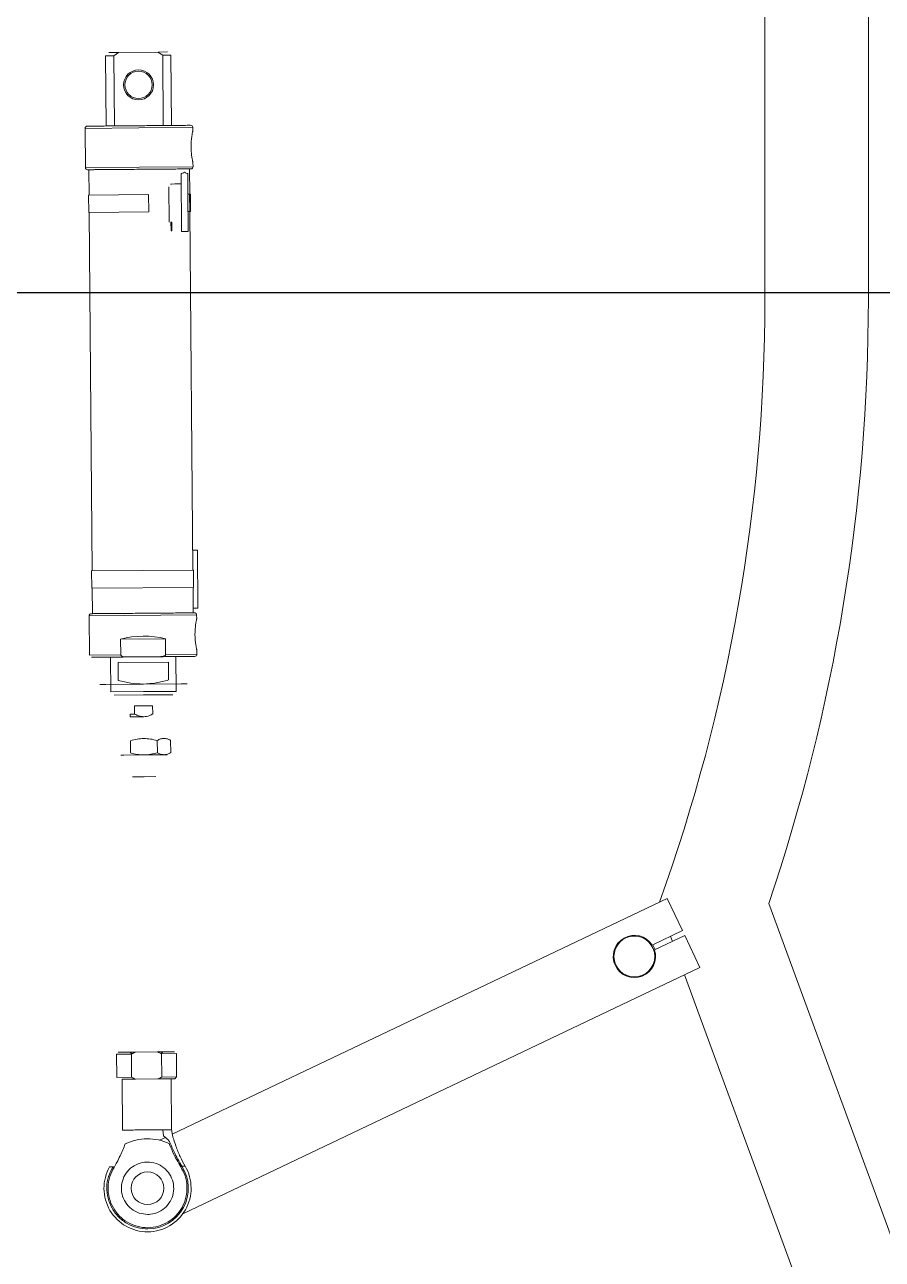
# Model space of a CAD drawing. Extents: x -2187 to 96136, y -11110 to 52208.
# Drawn here: x 43078.3 to 43393.2, y 19308.3 to 19761.6 of the extents above; entities that cross this region are included whole.
import ezdxf

# ---------------------------------------------------------------- set-up
doc = ezdxf.new("R2010")
doc.units = 0
doc.header["$LTSCALE"] = 1000
doc.header["$MEASUREMENT"] = 0
doc.linetypes.add('DOTE', pattern=[2.42, 2, -0.2, 0.02, -0.2])
doc.layers.add('DOTE', color=14, linetype='DOTE')

msp = doc.modelspace()

# ---------------------------------------------------------------- linework, layer by layer
at = {"color": 7, "linetype": 'Continuous', "lineweight": 15}
for p, q in [((43350.097, 19660.806), (43350.097, 20174.336)), ((43388.097, 20174.336), (43388.097, 19660.806)), ((43111.065, 19750.226), (43108.009, 19750.201)), ((43108.009, 19750.201), (43108.219, 19724.429)), ((43112.784, 19751.467), (43109.226, 19751.438)), ((43111.065, 19750.226), (43112.784, 19751.467)), ((43111.275, 19724.454), (43111.065, 19750.226)), ((43112.784, 19751.467), (43127.214, 19751.585)), ((43127.214, 19751.585), (43130.772, 19751.614)), ((43127.214, 19751.585), (43128.953, 19750.372)), ((43132.009, 19750.397), (43128.953, 19750.372)), ((43128.953, 19750.372), (43129.163, 19724.6)), ((43132.218, 19724.625), (43132.009, 19750.397)), ((43100.476, 19723.566), (43100.593, 19709.167)), ((43139.986, 19722.471), (43139.975, 19723.888)), ((43120.349, 19708.527), (43101.85, 19708.377)), ((43101.85, 19708.377), (43101.926, 19699.052)), ((43138.849, 19708.678), (43120.349, 19708.527)), ((43138.924, 19699.353), (43138.849, 19708.678)), ((43140.092, 19709.488), (43140.08, 19710.905)), ((43135.916, 19685.653), (43135.742, 19706.946)), ((43138.192, 19701.312), (43138.146, 19706.965)), ((43131.174, 19702.115), (43131.28, 19689.116)), ((43132.167, 19703.123), (43131.874, 19703.121)), ((43133.44, 19703.134), (43132.167, 19703.123)), ((43135.773, 19703.153), (43133.44, 19703.134)), ((43138.319, 19703.174), (43138.177, 19703.172)), ((43138.204, 19699.833), (43138.192, 19701.312)), ((43138.32, 19685.673), (43138.204, 19699.833)), ((43138.817, 19699.353), (43138.208, 19699.348)), ((43139.124, 19699.355), (43138.817, 19699.353)), ((43138.817, 19699.353), (43138.869, 19693.003)), ((43139.176, 19693.005), (43139.124, 19699.355)), ((43123.801, 19699.23), (43101.726, 19699.05)), ((43101.726, 19699.05), (43101.777, 19692.701)), ((43123.852, 19692.88), (43123.801, 19699.23)), ((43101.777, 19692.701), (43123.852, 19692.88)), ((43101.977, 19692.702), (43103.05, 19561.057)), ((43138.869, 19693.003), (43138.26, 19692.998)), ((43138.869, 19693.003), (43139.176, 19693.005)), ((43140.048, 19561.358), (43138.976, 19693.004)), ((43131.988, 19689.122), (43132.281, 19689.124)), ((43131.988, 19689.122), (43132.011, 19686.336)), ((43132.307, 19685.924), (43132.131, 19685.923)), ((43132.281, 19689.124), (43132.307, 19685.924)), ((43135.916, 19685.653), (43138.32, 19685.673)), ((43141.747, 19568.697), (43139.989, 19568.683)), ((43141.921, 19547.405), (43141.747, 19568.697)), ((43140.248, 19561.36), (43102.85, 19561.055)), ((43102.85, 19561.055), (43102.901, 19554.705)), ((43140.3, 19555.01), (43140.248, 19561.36)), ((43102.901, 19554.705), (43140.3, 19555.01)), ((43103.101, 19554.707), (43103.177, 19545.382)), ((43140.176, 19545.683), (43140.1, 19555.008)), ((43103.177, 19545.382), (43121.677, 19545.533)), ((43121.677, 19545.533), (43140.176, 19545.683)), ((43140.162, 19547.391), (43141.921, 19547.405)), ((43101.934, 19544.572), (43102.051, 19530.172)), ((43141.444, 19543.477), (43141.433, 19544.894)), ((43113.516, 19536.027), (43129.991, 19536.161)), ((43129.991, 19536.161), (43130.038, 19530.4)), ((43113.563, 19530.266), (43113.516, 19536.027)), ((43141.55, 19530.494), (43141.538, 19531.911)), ((43102.051, 19530.172), (43113.563, 19530.266)), ((43109.807, 19529.436), (43109.911, 19516.663)), ((43112.586, 19527.458), (43131.061, 19527.609)), ((43112.64, 19520.887), (43112.586, 19527.458)), ((43127.881, 19529.583), (43115.733, 19529.484)), ((43131.114, 19521.038), (43131.061, 19527.609)), ((43133.911, 19516.858), (43133.807, 19529.631)), ((43105.889, 19519.403), (43108.033, 19519.421)), ((43108.033, 19519.421), (43121.889, 19519.534)), ((43121.889, 19519.534), (43135.744, 19519.647)), ((43135.744, 19519.647), (43137.888, 19519.664)), ((43109.911, 19516.663), (43121.911, 19516.761)), ((43111.148, 19515.446), (43121.921, 19515.534)), ((43121.911, 19516.761), (43133.911, 19516.858)), ((43121.921, 19515.534), (43132.694, 19515.622)), ((43118.637, 19511.507), (43125.27, 19511.561)), ((43118.662, 19508.507), (43118.637, 19511.507)), ((43125.27, 19511.561), (43125.295, 19508.561)), ((43116.978, 19508.493), (43118.662, 19508.507)), ((43116.986, 19507.493), (43121.986, 19507.534)), ((43117.187, 19494.254), (43117.15, 19498.735)), ((43127.001, 19494.334), (43126.965, 19498.815)), ((43131.872, 19498.855), (43131.909, 19494.374)), ((43113.601, 19493.465), (43114.739, 19493.475)), ((43114.739, 19493.475), (43122.1, 19493.535)), ((43122.1, 19493.535), (43129.461, 19493.594)), ((43129.461, 19493.594), (43130.6, 19493.604)), ((43117.933, 19485.5), (43122.165, 19485.535)), ((43122.165, 19485.535), (43126.398, 19485.569)), ((43132.437, 19354.242), (43314.221, 19440.763)), ((43314.221, 19440.763), (43319.808, 19429.025)), ((43351.49, 19438.994), (43428.54, 19229.348)), ((43319.808, 19429.025), (43308.688, 19423.732)), ((43309.548, 19421.926), (43320.668, 19427.219)), ((43316.127, 19425.058), (43315.434, 19426.943)), ((43320.668, 19427.219), (43326.254, 19415.48)), ((43326.254, 19415.48), (43136.348, 19325.094)), ((43380.109, 19250.967), (43320.631, 19412.804)), ((43117.449, 19383.712), (43111.995, 19383.668)), ((43111.995, 19383.668), (43112.064, 19375.118)), ((43112.664, 19384.348), (43118.945, 19384.399)), ((43116.989, 19384.383), (43117.598, 19383.785)), ((43117.519, 19375.162), (43117.449, 19383.712)), ((43118.945, 19384.399), (43127.033, 19384.465)), ((43127.033, 19384.465), (43133.314, 19384.516)), ((43128.39, 19383.873), (43128.989, 19384.481)), ((43133.994, 19383.847), (43128.539, 19383.802)), ((43128.539, 19383.802), (43128.609, 19375.253)), ((43134.064, 19375.297), (43133.994, 19383.847)), ((43117.519, 19375.162), (43112.064, 19375.118)), ((43118.976, 19374.499), (43114.045, 19374.459)), ((43114.045, 19374.459), (43114.197, 19355.784)), ((43127.114, 19374.566), (43119.025, 19374.5)), ((43133.394, 19374.617), (43127.114, 19374.566)), ((43134.064, 19375.297), (43128.609, 19375.253)), ((43132.248, 19355.784), (43132.094, 19374.606)), ((43133.394, 19374.617), (43134.064, 19375.297)), ((43129.023, 19355.906), (43129.313, 19353.678)), ((43127.806, 19352.038), (43129.96, 19353.063)), ((43129.313, 19353.678), (43131.042, 19352.033))]:
    msp.add_line(p, q, dxfattribs=at)
at = {"color": 8, "linetype": 'Continuous', "lineweight": 15}
for p, q in [((43120.225, 19723.727), (43100.476, 19723.566)), ((43139.975, 19723.888), (43120.225, 19723.727)), ((43140.092, 19709.488), (43100.593, 19709.167)), ((43101.934, 19544.572), (43141.433, 19544.894)), ((43130.038, 19530.4), (43141.55, 19530.494))]:
    msp.add_line(p, q, dxfattribs=at)
at = {"color": 7, "linetype": 'Continuous', "lineweight": 15, "flags": 128}
msp.add_lwpolyline([(43309.776, 19422.035), (43309.37, 19423.033), (43308.916, 19423.84)], dxfattribs=at)
at = {"color": 7, "linetype": 'Continuous', "lineweight": 15}
for centre, radius in [((43120.097, 19739.526), 5.5), ((43120.097, 19739.526), 5), ((43302.179, 19419.526), 7.5), ((43123.396, 19334.434), 6)]:
    msp.add_circle(centre, radius, dxfattribs=at)
for centre, radius, start, end in [((43101.276, 19723.573), 0.8, 90.46666, 180.46666), ((43139.175, 19723.881), 0.8, 0.46666, 90.46666), ((43101.393, 19709.173), 0.8, 180.46666, 270.46666), ((43139.292, 19709.482), 0.8, 270.46666, 0.46666), ((42697.774, 19660.806), 652.323, 340.159815, 0), ((42697.774, 19660.806), 690.323, 341.257465, 0), ((43102.734, 19544.578), 0.8, 90.46666, 180.46666), ((43140.633, 19544.887), 0.8, 0.46666, 90.46666), ((43140.75, 19530.488), 0.8, 270.46666, 0.46666), ((43302.179, 19419.526), 7.75, 32.86598, 18.03863), ((43123.396, 19334.434), 16, 150.4632, 270.46666), ((43123.396, 19334.434), 14.959, 270.46666, 32.79639), ((43123.396, 19334.434), 16, 270.46666, 30.46303)]:
    msp.add_arc(centre, radius, start, end, dxfattribs=at)
for centre, major_axis, ratio, start_param, end_param in [((43136.93, 19708.655), (1.558, 1.583), 0.4142136, 3.5342917, 4.3196899), ((43136.93, 19708.655), (-1.583, 1.558), 0.4142136, 1.9634954, 2.7488936), ((43133.016, 19685.637), (-0.931, 0.916), 0.4142136, 0.3926991, 0.8808459), ((43121.838, 19525.731), (19.749, 0.161), 0.5773503, 1.1405445, 2.0010481)]:
    msp.add_ellipse(centre, major_axis=major_axis, ratio=ratio, start_param=start_param, end_param=end_param, dxfattribs=at)
for points, knots in [([(43120.219, 19724.527), (43119.063, 19724.517), (43116.682, 19724.498), (43113.151, 19724.469), (43109.754, 19724.442), (43106.725, 19724.417), (43104.26, 19724.397), (43102.512, 19724.383), (43101.458, 19724.374), (43101.331, 19724.373), (43101.269, 19724.373)], [0, 0, 0, 0, 0.11651603, 0.24001133, 0.36864081, 0.5, 0.63135919, 0.75998867, 0.88348397, 1, 1, 1, 1]), ([(43139.131, 19724.681), (43139.116, 19724.681), (43139.082, 19724.681), (43138.479, 19724.676), (43137.449, 19724.667), (43135.952, 19724.655), (43134.003, 19724.639), (43131.649, 19724.62), (43128.981, 19724.598), (43126.113, 19724.575), (43123.169, 19724.551), (43121.189, 19724.535), (43120.219, 19724.527)], [0, 0, 0, 0, 0.082199, 0.18002668, 0.27785436, 0.37957724, 0.48407334, 0.59001334, 0.69595334, 0.80044944, 0.90217232, 1, 1, 1, 1]), ([(43140.08, 19710.905), (43140.077, 19710.921), (43140.069, 19710.953), (43140.013, 19711.197), (43139.936, 19711.547), (43139.845, 19711.99), (43139.742, 19712.544), (43139.631, 19713.223), (43139.524, 19714.013), (43139.434, 19714.915), (43139.373, 19715.896), (43139.353, 19716.928), (43139.377, 19717.972), (43139.444, 19718.98), (43139.545, 19719.931), (43139.663, 19720.764), (43139.784, 19721.47), (43139.884, 19721.988), (43139.955, 19722.326), (43139.983, 19722.458), (43139.986, 19722.468), (43139.986, 19722.471)], [0, 0, 0, 0, 0.0495852, 0.1011233, 0.1443251, 0.1885543, 0.2364877, 0.2855178, 0.3396199, 0.395049, 0.4538463, 0.5142545, 0.5746868, 0.6368766, 0.6971355, 0.7592926, 0.8167922, 0.8764217, 0.9269966, 0.9795116, 1, 1, 1, 1]), ([(43141.538, 19531.911), (43141.535, 19531.927), (43141.527, 19531.959), (43141.471, 19532.203), (43141.394, 19532.553), (43141.303, 19532.996), (43141.199, 19533.55), (43141.089, 19534.229), (43140.982, 19535.019), (43140.891, 19535.921), (43140.831, 19536.902), (43140.81, 19537.933), (43140.835, 19538.978), (43140.902, 19539.986), (43141.003, 19540.936), (43141.121, 19541.77), (43141.241, 19542.476), (43141.342, 19542.994), (43141.413, 19543.332), (43141.441, 19543.464), (43141.444, 19543.474), (43141.444, 19543.477)], [0, 0, 0, 0, 0.0495852, 0.1011233, 0.1443251, 0.1885543, 0.2364877, 0.2855178, 0.3396199, 0.395049, 0.4538463, 0.5142545, 0.5746868, 0.6368766, 0.6971355, 0.7592926, 0.8167922, 0.8764217, 0.9269966, 0.9795116, 1, 1, 1, 1]), ([(43102.858, 19529.379), (43102.858, 19529.379), (43102.788, 19529.378), (43103.034, 19529.38), (43103.647, 19529.385), (43104.779, 19529.395), (43106.343, 19529.407), (43108.305, 19529.423), (43110.584, 19529.442), (43113.066, 19529.462), (43114.855, 19529.477), (43115.733, 19529.484)], [0, 0, 0, 0, 0.00002246, 0.11970581, 0.24383064, 0.37110366, 0.50001123, 0.6289188, 0.75619181, 0.88031665, 1, 1, 1, 1]), ([(43115.733, 19529.484), (43115.182, 19529.499), (43114.542, 19529.516), (43113.891, 19529.817), (43113.708, 19529.951), (43113.597, 19530.1), (43113.565, 19530.203), (43113.563, 19530.259), (43113.563, 19530.266)], [0, 0, 0, 0, 0.6591965, 0.7657546, 0.8729061, 0.9315339, 0.9907414, 1, 1, 1, 1]), ([(43130.038, 19530.4), (43130.034, 19530.359), (43130.024, 19530.268), (43129.93, 19530.118), (43129.705, 19529.925), (43129.253, 19529.735), (43128.614, 19529.608), (43128.128, 19529.591), (43127.881, 19529.583)], [0, 0, 0, 0, 0.0496942, 0.1110188, 0.2094807, 0.4076143, 0.6997752, 1, 1, 1, 1]), ([(43127.881, 19529.583), (43128.759, 19529.59), (43130.548, 19529.605), (43133.031, 19529.625), (43135.309, 19529.643), (43137.271, 19529.659), (43138.839, 19529.672), (43139.952, 19529.681), (43140.633, 19529.687), (43140.716, 19529.687), (43140.756, 19529.688)], [0, 0, 0, 0, 0.119686, 0.2438137, 0.3710895, 0.5, 0.6289105, 0.7561863, 0.880314, 1, 1, 1, 1]), ([(43121.889, 19519.534), (43120.34, 19519.593), (43117.209, 19519.713), (43114.174, 19520.493), (43112.64, 19520.887)], [0, 0, 0, 0, 0.4945107, 1, 1, 1, 1]), ([(43131.114, 19521.038), (43129.617, 19520.626), (43126.596, 19519.795), (43123.467, 19519.621), (43121.889, 19519.534)], [0, 0, 0, 0, 0.495458, 1, 1, 1, 1]), ([(43116.978, 19508.493), (43116.981, 19508.12), (43116.986, 19507.588), (43116.986, 19507.515), (43116.986, 19507.493)], [0, 0, 0, 0, 0.7011047, 1, 1, 1, 1]), ([(43121.986, 19507.534), (43121.377, 19507.595), (43120.207, 19507.712), (43119.162, 19508.249), (43118.662, 19508.507)], [0, 0, 0, 0, 0.5207167, 1, 1, 1, 1]), ([(43125.295, 19508.561), (43124.556, 19508.182), (43123.503, 19507.641), (43122.335, 19507.559), (43121.986, 19507.534)], [0, 0, 0, 0, 0.7011047, 1, 1, 1, 1]), ([(43117.15, 19498.735), (43117.946, 19498.954), (43119.551, 19499.395), (43121.213, 19499.488), (43122.051, 19499.534)], [0, 0, 0, 0, 0.495458, 1, 1, 1, 1]), ([(43122.051, 19499.534), (43122.874, 19499.503), (43124.537, 19499.439), (43126.15, 19499.025), (43126.965, 19498.815)], [0, 0, 0, 0, 0.4945107, 1, 1, 1, 1]), ([(43129.412, 19499.594), (43129.002, 19499.553), (43128.171, 19499.469), (43127.37, 19499.035), (43126.965, 19498.815)], [0, 0, 0, 0, 0.4945107, 1, 1, 1, 1]), ([(43131.872, 19498.855), (43131.472, 19499.064), (43130.664, 19499.486), (43129.832, 19499.558), (43129.412, 19499.594)], [0, 0, 0, 0, 0.495458, 1, 1, 1, 1]), ([(43122.1, 19493.535), (43121.278, 19493.566), (43119.614, 19493.63), (43118.002, 19494.044), (43117.187, 19494.254)], [0, 0, 0, 0, 0.49451073, 1, 1, 1, 1]), ([(43127.001, 19494.334), (43126.206, 19494.115), (43124.601, 19493.674), (43122.939, 19493.581), (43122.1, 19493.535)], [0, 0, 0, 0, 0.495458, 1, 1, 1, 1]), ([(43127.001, 19494.334), (43127.402, 19494.125), (43128.209, 19493.703), (43129.041, 19493.631), (43129.461, 19493.594)], [0, 0, 0, 0, 0.495458, 1, 1, 1, 1]), ([(43129.461, 19493.594), (43129.872, 19493.636), (43130.703, 19493.72), (43131.504, 19494.154), (43131.909, 19494.374)], [0, 0, 0, 0, 0.4945107, 1, 1, 1, 1]), ([(43117.449, 19383.712), (43117.694, 19383.835), (43118.185, 19384.082), (43118.691, 19384.293), (43118.945, 19384.399)], [0, 0, 0, 0, 0.49948185, 1, 1, 1, 1]), ([(43127.033, 19384.465), (43127.288, 19384.364), (43127.798, 19384.16), (43128.292, 19383.922), (43128.539, 19383.802)], [0, 0, 0, 0, 0.4994242, 1, 1, 1, 1]), ([(43119.025, 19374.5), (43118.771, 19374.601), (43118.261, 19374.805), (43117.766, 19375.043), (43117.519, 19375.162)], [0, 0, 0, 0, 0.4994242, 1, 1, 1, 1]), ([(43128.609, 19375.253), (43128.364, 19375.13), (43127.874, 19374.883), (43127.367, 19374.671), (43127.114, 19374.566)], [0, 0, 0, 0, 0.49948185, 1, 1, 1, 1]), ([(43129.023, 19355.906), (43129.499, 19355.909), (43130.451, 19355.917), (43131.463, 19355.925), (43132.104, 19355.931), (43132.318, 19355.932), (43132.104, 19355.931), (43131.463, 19355.925), (43130.451, 19355.917), (43129.499, 19355.909), (43129.023, 19355.906), (43129.023, 19355.906), (43129.023, 19355.906), (43129.023, 19355.906)], [0, 0, 0, 0, 0.125, 0.25, 0.375, 0.5, 0.625, 0.75, 0.875, 1, 1, 1, 1.0000001, 1.0000001, 1.0000001, 1.0000001]), ([(43137.185, 19342.547), (43136.572, 19343.698), (43135.302, 19346.078), (43133.977, 19349.385), (43133.031, 19352.195), (43132.439, 19354.203), (43132.303, 19355.425), (43132.246, 19355.932)], [0, 0, 0, 0, 0.2726974, 0.5638803, 0.7432889, 0.8934288, 1, 1, 1, 1]), ([(43111.087, 19342.084), (43111.446, 19342.699), (43112.248, 19344.073), (43113.285, 19346.224), (43114.306, 19348.472), (43114.909, 19349.945), (43115.21, 19350.681)], [0, 0, 0, 0, 0.2238638, 0.4999133, 0.7499572, 1, 1, 1, 1]), ([(43131.042, 19352.033), (43131.17, 19351.877), (43131.426, 19351.566), (43131.615, 19351.172), (43131.709, 19350.975)], [0, 0, 0, 0, 0.5016332, 1, 1, 1, 1]), ([(43131.317, 19350.812), (43131.741, 19349.835), (43132.613, 19347.823), (43133.996, 19344.956), (43135.074, 19343.134), (43135.578, 19342.283)], [0, 0, 0, 0, 0.3349729, 0.6892144, 1, 1, 1, 1]), ([(43131.709, 19350.975), (43132.136, 19350.006), (43133.009, 19348.026), (43134.391, 19345.187), (43135.464, 19343.387), (43135.972, 19342.537)], [0, 0, 0, 0, 0.33599404, 0.68621289, 1, 1, 1, 1]), ([(43123.518, 19319.476), (43122.186, 19319.568), (43119.524, 19319.752), (43115.801, 19321.353), (43112.617, 19323.803), (43110.196, 19327.026), (43108.706, 19330.77), (43108.273, 19334.765), (43108.846, 19338.776), (43110.076, 19341.145), (43110.691, 19342.33)], [0, 0, 0, 0, 0.1249993, 0.2499988, 0.3749985, 0.4999984, 0.6249985, 0.7499988, 0.8749993, 1, 1, 1, 1]), ([(43135.578, 19342.283), (43136.168, 19341.198), (43137.386, 19338.958), (43138.046, 19335.069), (43137.686, 19331.076), (43136.249, 19327.371), (43133.968, 19324.292), (43131.014, 19321.916), (43127.476, 19320.342), (43123.516, 19319.757), (43119.547, 19320.277), (43115.984, 19321.793), (43112.991, 19324.12), (43110.66, 19327.162), (43109.162, 19330.843), (43108.737, 19334.83), (43109.333, 19338.73), (43110.514, 19340.989), (43111.087, 19342.084)], [0, 0, 0, 0, 0.05977981, 0.12328132, 0.18840327, 0.2527049, 0.31392024, 0.37268391, 0.4351488, 0.49999501, 0.56484123, 0.62730612, 0.68606987, 0.74728652, 0.81159073, 0.87671566, 0.9402194, 1, 1, 1, 1]), ([(43110.691, 19342.331), (43110.343, 19342.328), (43109.767, 19342.323), (43109.511, 19342.322), (43109.442, 19342.321), (43109.656, 19342.322), (43110.346, 19342.327), (43110.691, 19342.33)], [0, 0, 0, 0, 0.2510962, 0.4154679, 0.50018, 0.7500867, 1, 1, 1, 1]), ([(43123.474, 19324.823), (43122.393, 19324.921), (43120.23, 19325.116), (43117.34, 19326.749), (43115.133, 19329.171), (43113.858, 19332.207), (43113.658, 19335.489), (43114.556, 19338.653), (43116.452, 19341.341), (43119.127, 19343.251), (43121.569, 19343.956), (43124.055, 19344.107), (43126.565, 19343.703), (43129.452, 19342.132), (43131.659, 19339.694), (43132.934, 19336.662), (43133.134, 19333.379), (43132.236, 19330.216), (43130.341, 19327.525), (43127.665, 19325.624), (43125.224, 19324.895), (43123.811, 19324.837), (43123.474, 19324.823)], [0, 0, 0, 0, 0.0536862, 0.1073725, 0.1610587, 0.2147449, 0.2684311, 0.3221174, 0.3758036, 0.4294898, 0.483176, 0.5, 0.5536862, 0.6073725, 0.6610587, 0.7147449, 0.7684311, 0.8221174, 0.8758036, 0.9294898, 0.983176, 1, 1, 1, 1])]:
    msp.add_open_spline(points, degree=3, knots=knots, dxfattribs=at)
for points in [[(43120.349, 19708.527), (43119.109, 19708.517), (43116.628, 19708.497), (43113.051, 19708.468), (43109.753, 19708.441), (43106.864, 19708.418), (43104.489, 19708.398), (43102.738, 19708.384), (43101.611, 19708.375), (43101.47, 19708.374), (43101.4, 19708.373)], [(43139.299, 19708.682), (43139.228, 19708.681), (43139.087, 19708.68), (43137.96, 19708.671), (43136.209, 19708.657), (43133.834, 19708.637), (43130.945, 19708.614), (43127.647, 19708.587), (43124.07, 19708.558), (43121.589, 19708.538), (43120.349, 19708.527)], [(43102.727, 19545.378), (43102.798, 19545.379), (43102.939, 19545.38), (43104.066, 19545.389), (43105.817, 19545.404), (43108.192, 19545.423), (43111.081, 19545.447), (43114.378, 19545.473), (43117.956, 19545.503), (43120.437, 19545.523), (43121.677, 19545.533)], [(43121.677, 19545.533), (43122.917, 19545.543), (43125.397, 19545.563), (43128.975, 19545.592), (43132.272, 19545.619), (43135.162, 19545.643), (43137.536, 19545.662), (43139.288, 19545.676), (43140.415, 19545.685), (43140.556, 19545.687), (43140.626, 19545.687)], [(43114.197, 19355.785), (43114.238, 19355.785), (43114.321, 19355.786), (43114.986, 19355.791), (43115.991, 19355.799), (43116.944, 19355.807), (43117.421, 19355.811)], [(43117.421, 19355.811), (43118.294, 19355.818), (43120.042, 19355.832), (43122.162, 19355.85), (43123.222, 19355.858)], [(43123.222, 19355.858), (43124.282, 19355.867), (43126.401, 19355.884), (43128.149, 19355.898), (43129.023, 19355.906)], [(43123.248, 19352.626), (43121.852, 19352.533), (43119.061, 19352.348), (43116.493, 19351.237), (43115.21, 19350.681)], [(43131.317, 19350.812), (43130.024, 19351.347), (43127.439, 19352.416), (43124.645, 19352.556), (43123.248, 19352.626)], [(43110.691, 19342.33), (43110.71, 19342.319), (43110.747, 19342.295), (43110.843, 19342.236), (43110.959, 19342.164), (43111.044, 19342.111), (43111.087, 19342.084)], [(43135.578, 19342.283), (43135.62, 19342.311), (43135.705, 19342.365), (43135.82, 19342.439), (43135.915, 19342.501), (43135.952, 19342.525), (43135.971, 19342.537)]]:
    msp.add_open_spline(points, degree=3, dxfattribs=at)
at = {"color": 8, "linetype": 'Continuous', "lineweight": 15}
msp.add_open_spline([(43135.971, 19342.537), (43136.325, 19342.539), (43136.911, 19342.544), (43137.119, 19342.547), (43137.221, 19342.548), (43137.186, 19342.547), (43137.186, 19342.547)], degree=3, knots=[0, 0, 0, 0, 0.5016652, 0.8300633, 0.9993096, 1, 1, 1, 1], dxfattribs=at)
at = {"layer": 'DOTE'}
msp.add_line((8525.665, 19663.27), (92525.665, 19663.27), dxfattribs=at)

doc.saveas('drawing.dxf')
